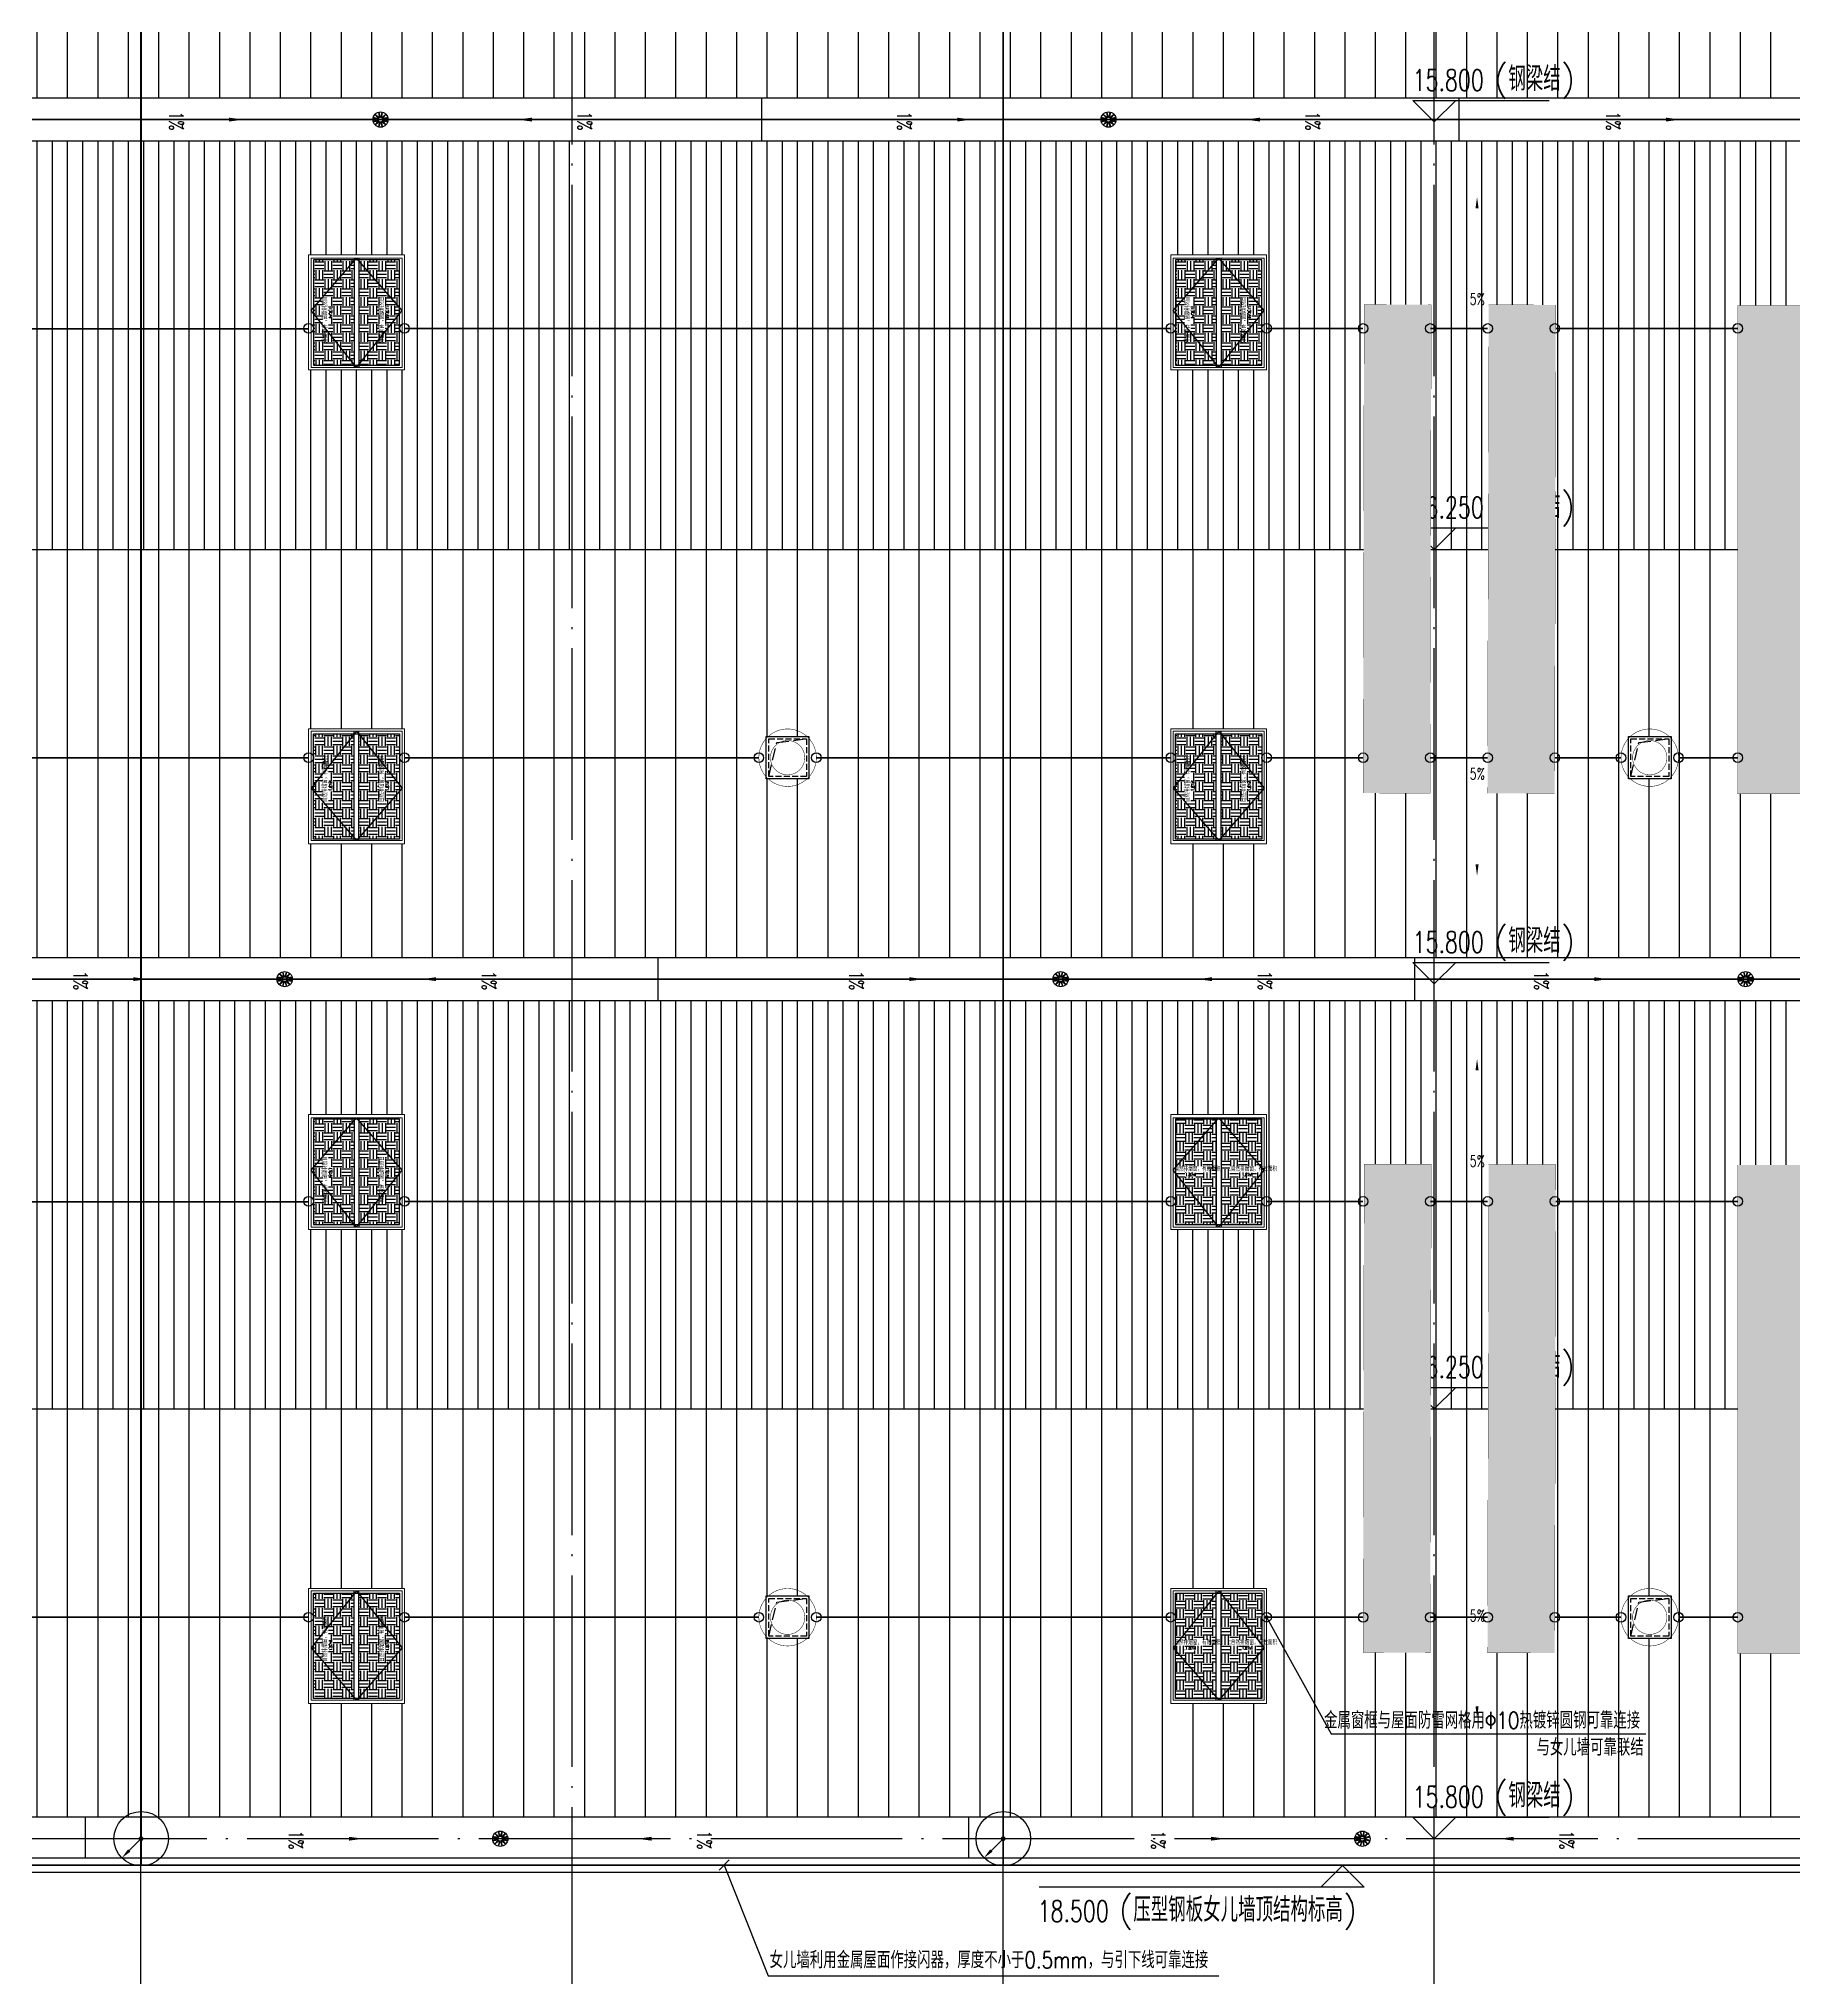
# Model space of a CAD drawing. Extents: x -1396510 to 1250330, y -1892470 to 1623980.
# Drawn here: x -202988 to -166359, y -1497962 to -1457482 of the extents above; entities that cross this region are included whole.
import ezdxf

# ---------------------------------------------------------------- set-up
doc = ezdxf.new("R2010")
doc.units = 0
doc.header["$LTSCALE"] = 1000
doc.header["$MEASUREMENT"] = 0
for name, pattern in [('CENTER2', [1.125, 0.75, -0.125, 0.125, -0.125]), ('DASH', [0.35, 0.25, -0.1]), ('DOTE', [2.4200000000000004, 2, -0.2, 0.02, -0.2]), ('HIDDEN', [9.524999999999999, 6.35, -3.175])]:
    doc.linetypes.add(name, pattern=pattern)
for name, color, linetype in [('99平面图例外参$0$A-HATCH-2', 251, 'Continuous'), ('A-AXIS-DOTE', 14, 'DOTE'), ('A-AXIS-SYMB', 3, 'Continuous'), ('A-DRAIN', 142, 'Continuous'), ('A-HATCH-2', 251, 'Continuous'), ('A-LIN-V', 9, 'Continuous'), ('A-SFCE', 30, 'Continuous'), ('A-WINDOW', 140, 'Continuous'), ('AS-COLN', 6, 'Continuous'), ('AS-结构边线层', 200, 'Continuous'), ('DIM-避雷', 3, 'Continuous'), ('E-电气标注', 84, 'Continuous'), ('LWIRE', 4, 'Continuous'), ('SPACE', 7, 'Continuous'), ('SPACE_HATCH', 8, 'Continuous'), ('TEL_LEAD', 3, 'Continuous'), ('WIRE-接地', 4, 'Continuous'), ('WIRE-照明', 1, 'Continuous'), ('WIRE-避雷', 4, 'Continuous'), ('参考线', 8, 'Continuous'), ('外框', 1, 'HIDDEN'), ('文本', 4, 'Continuous'), ('暖通', 7, 'Continuous'), ('虹吸雨水斗', 6, 'Continuous')]:
    doc.layers.add(name, color=color, linetype=linetype)
doc.layers.add('A-云线2', color=3, linetype='Continuous', plot=False)
doc.layers.add('A-加建区域', color=47, linetype='Continuous', plot=False)
doc.layers.add('成型线', color=3, linetype='Continuous', lineweight=18)
doc.styles.add('_TCH_DIM', font='SIMPLEX', dxfattribs={"bigfont": 'GBCBIG'})
doc.styles.add('_TCH_SPACE', font='SIMPLEX', dxfattribs={"height": 5, "bigfont": 'GBCBIG'})
doc.styles.add('_TEL_DIM', font='SIMPLEX', dxfattribs={"width": 0.8, "height": 3.5, "bigfont": 'HZTXT'})
doc.styles.get("Standard").update_dxf_attribs({"font": 'gbenor.shx', "bigfont": 'gbcbig.shx'})
pattern_1 = [(90, (-187145.8154680913, -620719.999996184), (-635, 0), [])]
pattern_2 = [(90, (-187145.8154680913, -620719.999996184), (-317.5, 0), [])]
pattern_3 = [(0, (0, 0), (187.5, 187.5), [187.5, -187.5]), (0, (0, 70.3125), (187.5, 187.5), [187.5, -187.5]), (0, (0, 140.625), (187.5, 187.5), [187.5, -187.5]), (90, (23.4375, 164.0625), (-187.5, 187.5), [187.5, -187.5]), (90, (93.75, 164.0625), (-187.5, 187.5), [187.5, -187.5]), (90, (164.0625, 164.0625), (-187.5, 187.5), [187.5, -187.5])]

# ---------------------------------------------------------------- blocks, each defined once
blk = doc.blocks.new('423432')
at = {"layer": 'A-AXIS-SYMB', "color": 8}
for p, q in [((274177.4457021148, 584819.9999961543), (273727.4457021148, 585269.9999961543)), ((273727.4457021148, 585269.9999961543), (276577.4457021148, 585269.9999961543)), ((274177.4457021148, 584819.9999961543), (274627.4457021148, 585269.9999961543))]:
    blk.add_line(p, q, dxfattribs=at)
at = {"layer": 'A-AXIS-SYMB', "color": 7, "style": '_TCH_DIM', "width": 0.7058823529411765}
blk.add_text('15.800', height=446.25, dxfattribs=at).set_placement((273726.6302340238, 585469.9999961543))
at = {"layer": 'A-AXIS-SYMB', "color": 7, "style": '_TCH_DIM'}
blk.add_text('(钢梁结)', height=506.3829787234042, dxfattribs=at).set_placement((275421.6302340238, 585469.9999961543))
blk = doc.blocks.new('r43243')
at = {"layer": 'A-AXIS-SYMB', "color": 8}
for p, q in [((274177.4457021146, 557969.9999961257), (273727.4457021146, 558419.9999961257)), ((273727.4457021146, 558419.9999961257), (276577.4457021146, 558419.9999961257)), ((274177.4457021146, 557969.9999961257), (274627.4457021146, 558419.9999961257))]:
    blk.add_line(p, q, dxfattribs=at)
at = {"layer": 'A-AXIS-SYMB', "color": 7, "style": '_TCH_DIM', "width": 0.7058823529411765}
blk.add_text('16.250', height=446.25, dxfattribs=at).set_placement((273726.6302340236, 558619.9999961257))
at = {"layer": 'A-AXIS-SYMB', "color": 7, "style": '_TCH_DIM'}
blk.add_text('(钢梁结)', height=506.3829787234042, dxfattribs=at).set_placement((275421.6302340236, 558619.9999961257))
blk = doc.blocks.new('“奔腾”虹吸雨水斗')
at = {"layer": '虹吸雨水斗', "color": 8, "lineweight": 25}
for p, q in [((946944.3575006259, 86684.78362745002), (947028.0217046535, 86657.59554246908)), ((947028.0225120363, 86641.19173321455), (946944.4179662246, 86614.01900706587)), ((946946.1837268276, 86607.18961757475), (947032.2330953933, 86625.4761473148)), ((947032.2330254515, 86673.31093077212), (946946.2430018323, 86691.58093254315)), ((946981.5729472799, 86752.89512428427), (947040.4342308647, 86687.51744999675)), ((947040.4356992345, 86611.27043547296), (946981.6184017641, 86545.93589143225)), ((946986.5622900488, 86540.90434694209), (947051.9399643363, 86599.7656305269)), ((947051.9390358106, 86699.02171509856), (946986.60449177, 86757.83901256899)), ((947047.8582179125, 86793.27368750554), (947066.1447476526, 86707.2243189398)), ((947066.1464835609, 86591.56442511365), (947047.87648179, 86505.5744014945)), ((947054.6737868831, 86503.68890028812), (947081.8618718641, 86587.3531043157)), ((947081.8603335525, 86711.43490229684), (947054.6876074036, 86795.03944810855)), ((947125.4522277878, 86795.09991370716), (947098.2641428069, 86711.4357096796)), ((947098.2656811185, 86587.35391169846), (947125.4384072672, 86503.74936588678)), ((947113.9795311099, 86707.22438888164), (947132.249532881, 86793.21441250079)), ((947132.2677967583, 86505.51512648973), (947113.9812670184, 86591.5644950555)), ((947193.5637246221, 86757.8844670532), (947128.1860503346, 86699.02318346837)), ((947128.1869788602, 86599.76709889674), (947193.5215229009, 86540.94980142628)), ((947139.6903154363, 86687.51837852233), (947198.5076129069, 86752.85292256305)), ((947198.553067391, 86545.89368971103), (947139.6917838062, 86611.27136399854)), ((947233.9422878433, 86691.59919642055), (947147.8929192775, 86673.31266668047)), ((947147.8929892194, 86625.47788322317), (947233.8830128385, 86607.20788145217)), ((947152.1035026347, 86657.59708078073), (947235.7080484463, 86684.76980692943)), ((947235.7685140449, 86614.00518654528), (947152.1043100174, 86641.19327152622))]:
    blk.add_line(p, q, dxfattribs=at)
for centre, radius in [((947090.0630073354, 86649.39440699767), 149.9999999998636), ((947090.0630073354, 86649.39440699764), 47.64705882348608)]:
    blk.add_circle(centre, radius, dxfattribs=at)
for centre, start, end in [((947024.7688896961, 86649.39347772092), 291.6381690381559, 68.36747106928848), ((947033.5161781037, 86682.04066104008), 261.6381690402307, 38.36747106319988), ((947033.5171073804, 86616.74654340072), 321.6381690427745, 98.36747106896546), ((947057.4151437385, 86705.94030695265), 231.638169039676, 8.367471067260695), ((947057.416753293, 86592.84757776589), 351.638169042018, 128.3674710654842), ((947090.0620780587, 86714.68852463702), 201.6381690394507, 338.3674710638043), ((947090.0639366122, 86584.10028935828), 21.63816903945068, 158.3674710638043), ((947122.7092613779, 86705.9412362294), 171.638169042018, 308.3674710654842), ((947122.7108709324, 86592.84850704264), 51.63816903967597, 188.3674710672607), ((947146.6089072905, 86682.04227059458), 141.6381690427745, 278.3674710689655), ((947146.6098365672, 86616.74815295523), 81.63816904023071, 218.3674710631998), ((947155.3571249748, 86649.39533627436), 111.6381690381559, 248.3674710692885)]:
    blk.add_arc(centre, 8.823529411756681, start, end, dxfattribs=at)
blk = doc.blocks.new('434243')
at = {"layer": '文本', "xscale": 1.061320754715, "yscale": 1.061320754715, "zscale": 1.061320754715}
for p in [(-701020.5249859276, 492857.1993738759), (-685820.5249859276, 492857.1993738759), (-703020.5249859286, 474907.1993738731), (-686820.5249859286, 474907.1993738731), (-672520.5249859286, 474907.1993738731), (-698520.5249859309, 456957.1993285512), (-680520.5249859318, 456957.1993285512)]:
    blk.add_blockref('“奔腾”虹吸雨水斗', p, dxfattribs=at)
blk = doc.blocks.new('w4234233')
at = {"layer": 'A-AXIS-SYMB', "color": 8}
for points in [[(355545.815468092, 826830, 0, 0, 0), (355545.815468092, 825680, 0, 80.00000000000001, 0), (355545.815468092, 825980, 0, 0, 0)], [(355545.815468092, 818809.9999923708, 0, 0, 0), (355545.815468092, 819959.9999923708, 0, 80.00000000000001, 0), (355545.815468092, 819659.9999923708, 0, 0, 0)]]:
    blk.add_lwpolyline(points, format="xyseb", dxfattribs=at)
at = {"layer": 'A-AXIS-SYMB', "color": 7, "style": '_TCH_DIM', "width": 0.7058823529411765}
for p in [(355375.815468092, 826935), (355375.815468092, 818407.4999923708)]:
    blk.add_text('1%%%', height=297.5, dxfattribs=at).set_placement(p)
blk = doc.blocks.new('w42343eeee')
blk.add_wipeout([(367285.36201962497, 568211.8823127225), (365883.3467330932, 568215.0626106263), (365906.4841525527, 578415.0363684269), (367306.4805506822, 578411.8606441875)]).dxf.layer = '参考线'
at = {"layer": '99平面图例外参$0$A-HATCH-2'}
h = blk.add_hatch(dxfattribs=at)
h.set_pattern_fill('ANSI33', color=256, scale=75)
h.set_pattern_definition([(45, (1135667.221463564, 924695.118585829), (-168.3798022700467, 168.3798022700468), []), (45, (1135835.601338564, 924695.118585829), (-168.3798022700467, 168.3798022700468), [119.0625000000001, -59.53125000000003])])
h.paths.add_polyline_path([(366843.004486084, 550429.953373909), (365843.0085678101, 550432.2217392924)])
h.paths.add_polyline_path([(365906.4840457473, 578415.0363686695), (367306.4804446542, 578411.8606444283), (367283.3431320193, 568211.8868932726), (365883.3467330934, 568215.0626096725)])
at = {"layer": 'E-电气标注', "color": 1, "const_width": 5}
blk.add_lwpolyline([(365906.4841525527, 578415.0363684271), (365883.3467330933, 568215.0626106265), (367283.3431312228, 568211.8868863871), (367306.4805506822, 578411.8606441878)], close=True, dxfattribs=at)
blk = doc.blocks.new('44')
blk.add_wipeout([(277495.815468091, 745319.9999961853), (279895.8547318697, 745319.9999961851), (279895.815468091, 747319.9999961852), (277495.815468091, 747319.9934126738)]).dxf.layer = '参考线'
at = {"layer": 'SPACE_HATCH'}
h = blk.add_hatch(dxfattribs=at)
h.set_pattern_fill('土壤', color=8, scale=50, style=0)
h.set_pattern_definition(pattern_3)
h.paths.add_polyline_path([(277595.8154692653, 746369.9967074657), (279795.8154657534, 746369.9967013941), (279795.8154709901, 747219.9934113587), (277595.8154675254, 747219.9934135819)])
h.paths.add_polyline_path([(278352.3530424843, 746903.9999999983), (279056.8211275907, 746903.9999999983), (279056.8211275907, 747033.9999999983), (278352.3530424843, 747033.9999999983)])
h.paths.add_polyline_path([(278591.1695850375, 746810.7899999983), (278816.5945850375, 746810.7899999983), (278816.5945850375, 746894.9649999983), (278591.1695850375, 746894.9649999983)])
h = blk.add_hatch(dxfattribs=at)
h.set_pattern_fill('土壤', color=8, scale=50, style=0)
h.set_pattern_definition(pattern_3)
h.paths.add_polyline_path([(277595.8154692836, 746269.9967013716), (279795.8154657515, 746269.9967074431), (279795.8154709901, 745420.0065810117), (277595.8154675254, 745420.0065787885)])
h.paths.add_polyline_path([(278352.3530424843, 745723.9999923721), (279056.8211275907, 745723.9999923721), (279056.8211275907, 745853.9999923721), (278352.3530424843, 745853.9999923721)])
h.paths.add_polyline_path([(278591.1695850375, 745630.7899923722), (278816.5945850375, 745630.7899923722), (278816.5945850375, 745714.9649923722), (278591.1695850375, 745714.9649923722)])
at = {"color": 2}
for p, q in [((277565.8154680911, 746369.9967044295), (279850.8154680911, 746369.9967044295)), ((277565.8154680911, 746269.9967044295), (279850.8154680911, 746269.9967044295))]:
    blk.add_line(p, q, dxfattribs=at)
at = {"layer": 'A-SFCE'}
blk.add_lwpolyline([(277595.815468091, 747219.9934126737), (279795.815468091, 747219.9934126737), (279795.815468091, 745419.9999961852), (277595.815468091, 745419.9999961852)], close=True, dxfattribs=at)
at = {"layer": '外框', "color": 8}
for points in [[(279850.815468091, 746319.9999961853), (278658.315468091, 747269.9999961852), (277565.815468091, 746319.9999961852)], [(279850.815468091, 746319.9999961853), (278658.315468091, 745369.9999961852), (277565.815468091, 746319.9999961852)]]:
    blk.add_lwpolyline(points, dxfattribs=at)
at = {"layer": '成型线'}
blk.add_line((279895.815468091, 745319.9999961852), (279895.815468091, 747319.9999961852), dxfattribs=at)
blk.add_lwpolyline([(279895.815468091, 745319.9999961852), (277495.815468091, 745319.9999961853), (277495.815468091, 747319.9999961853), (279895.815468091, 747319.9999961852)], dxfattribs=at)
blk.add_lwpolyline([(279850.815468091, 745369.9999961853), (279850.815468091, 747269.9999961853), (277565.815468091, 747269.9999961852), (277565.815468091, 745369.9999961852)], close=True, dxfattribs=at)
at = {"layer": 'SPACE', "color": 8, "style": '_TCH_SPACE'}
for p in [(278365.3530424843, 746929.9999999983), (278365.3530424843, 745749.9999923721)]:
    blk.add_text('自然排烟窗，有效面积', height=96.45390070921985, dxfattribs=at).set_placement(p)
at = {"layer": 'SPACE', "color": 8, "style": '_TCH_SPACE', "width": 0.7058823529411765}
for s, height, p in [('1.87m', 59.5, (278599.5870850375, 746827.6249999983)), ('2', 29.75, (278791.5870850375, 746862.6249999983)), ('1.87m', 59.5, (278599.5870850375, 745647.6249923721)), ('2', 29.75, (278791.5870850375, 745682.6249923721))]:
    blk.add_text(s, height=height, dxfattribs=at).set_placement(p)
blk = doc.blocks.new('fengji')
blk.add_wipeout([(-444.999999999982, 444.9999999999246), (445.0392637787322, 444.9999999999251), (444.9999999999777, -445.0000000000748), (-445.00000000001666, -445.0000000001503)]).dxf.layer = '参考线'
at = {"layer": 'A-HATCH-2', "color": 8, "const_width": 10}
for points in [[(0, -600.1812888215063, -0.9999999999999998), (0, 600.1812905720435, -0.9999999999999998)], [(0, -600.1812888215063, 0.9999999999999998), (0, 600.1812905720435, 0.9999999999999998)]]:
    blk.add_lwpolyline(points, format="xyb", dxfattribs=at)
at = {"layer": 'A-HATCH-2', "color": 8, "linetype": 'DASH', "const_width": 10}
for points in [[(0, -358.3171878784196, -0.9999999999999998), (0, 358.3171878787689, -0.9999999999999998)], [(0, -358.3171878784196, 0.9999999999999998), (0, 358.3171878787689, 0.9999999999999998)]]:
    blk.add_lwpolyline(points, format="xyb", dxfattribs=at)
at = {"layer": 'AS-COLN', "ltscale": 0.5}
blk.add_lwpolyline([(-445, 445), (445, 445), (445, -445), (-445, -445)], close=True, dxfattribs=at)
at = {"layer": 'AS-COLN', "linetype": 'DASH', "ltscale": 0.5}
blk.add_lwpolyline([(-395, 395), (395, 395), (395, -395), (-395, -395)], close=True, dxfattribs=at)
at = {"layer": 'AS-结构边线层', "color": 8, "linetype": 'DASH'}
blk.add_lwpolyline([(395, 395), (225.4077321449295, -315.0000038014259), (-395, -395)], dxfattribs=at)
blk = doc.blocks.new('世赫3#厂房屋顶0821')
at = {"layer": 'A-HATCH-2'}
h = blk.add_hatch(dxfattribs=at)
h.set_pattern_fill('ANSI31', color=256, scale=400, angle=45)
h.set_pattern_definition(pattern_1)
h.paths.add_polyline_path([(46734.184516676, -26924.99999998743), (179269.9021549856, -26924.99999995762), (184499.999998813, -26924.99999997253), (184500.0000091321, -35449.99999994412), (5954.894532416365, -35450.00000000128), (8720.937321418663, -26925.00000000105), (34104.18451667647, -26924.99999997253)])
h = blk.add_hatch(dxfattribs=at)
h.set_pattern_fill('ANSI31', color=256, scale=200, angle=45)
h.set_pattern_definition(pattern_2)
h.paths.add_polyline_path([(46734.18450394215, -44874.99999995797), (179269.9021422517, -44874.99999998778), (184499.9999937201, -44874.99999997288), (184499.9999963983, -36350.00000000128), (5662.878284897073, -36350.00000000128), (2896.835495894775, -44875.00000000151), (13809.11439663637, -44874.99999997288)])
h = blk.add_hatch(dxfattribs=at)
h.set_pattern_fill('ANSI31', color=256, scale=400, angle=45)
h.set_pattern_definition(pattern_1)
h.paths.add_polyline_path([(46734.18450394215, -44874.99999998778), (179269.9021422517, -44874.99999995797), (184499.9999860793, -44874.99999997288), (184499.9999963983, -53399.99999994447), (-300.0002615137491, -53384.18280601536), (130.7927068925928, -53400.00000000163), (2896.835495894775, -44875.00000000151), (34104.18450394273, -44874.99999997288)])
h = blk.add_hatch(dxfattribs=at)
h.set_pattern_fill('ANSI31', color=256, scale=200, angle=45)
h.set_pattern_definition(pattern_2)
h.paths.add_polyline_path([(-300.0002615137491, -55200.00000004121), (-599.9999214822892, -55200.00000004109), (-599.99988916656, -62825.0000000014), (13809.11440937012, -62824.99999997322), (46734.184516676, -62824.99999995832), (179269.9021549856, -62824.99999998813), (184500.0000064539, -62824.99999997322), (184500.0000091321, -54300.00000000163), (-300.0002615137491, -54300.00000000151)])
h = blk.add_hatch(dxfattribs=at)
h.set_pattern_fill('ANSI31', color=256, scale=400, angle=45)
h.set_pattern_definition(pattern_1)
h.paths.add_polyline_path([(46734.184516676, -62824.99999998813), (179269.9021549856, -62824.99999995832), (184499.999998813, -62824.99999997322), (184500.0000091321, -71349.99999994482), (-599.9998530365992, -71350.00004928967), (-599.9998891666764, -62825.00006104086), (34104.18451667647, -62824.99999997322)])
at = {"layer": 'A-AXIS-DOTE', "color": 8, "ltscale": 2}
for p, q in [((112000, -79979.99999618402), (112000.0000000001, 5640.000003815978)), ((121000, -79979.99999618402), (121000, 5640.000003815978)), ((130000.0000000001, -79979.99999618402), (130000, 5640.000003815745)), ((139000, -79979.99999618402), (139000.0000000001, 5640.000003816094)), ((192904.1845319087, -35900.00000000128), (-5155.815468091285, -35900.00000000023)), ((190814.1845319087, -53850.00000000163), (-5155.815468091285, -53850.00000000058)), ((190814.1845319087, -71800.00000000128), (-5155.815468091285, -71800.00000000058))]:
    blk.add_line(p, q, dxfattribs=at)
at = {"layer": 'A-AXIS-SYMB', "color": 8}
blk.add_line((137084.1845319087, -72359.99999618402), (136634.1845319087, -72809.99999618402), dxfattribs=at)
at = {"layer": 'A-DRAIN'}
for p, q in [((122794.1845319087, -54300.00000000163), (122794.1845319087, -53400.00000000163)), ((138594.1845319087, -54300.00000000163), (138594.1845319087, -53400.00000000163)), ((110844.1845319087, -72200.0520242115), (110844.1845319087, -71350.00000000116)), ((129284.1845319087, -72200.0520242115), (129284.1845319087, -71350.00000000116))]:
    blk.add_line(p, q, dxfattribs=at)
for points in [[(124954.1845319087, -35450.00000000128), (124954.1845319087, -36350.00000000128)], [(139514.1845319087, -35450.00000000128), (139514.1845319087, -36350.00000000128)]]:
    blk.add_lwpolyline(points, dxfattribs=at)
at = {"layer": 'A-LIN-V'}
for points in [[(184499.9999999995, -35450.00000000128), (5954.894532416365, -35450.00000000128)], [(5662.878284897073, -36350.00000000128), (130.7927068925928, -53400.00000000163), (184499.9999999995, -53400.00000000163)], [(184499.9999999995, -36350.00000000128), (5662.878284897073, -36350.00000000128)], [(184499.9999999995, -54300.00000000163), (-300.0002615137491, -54300.00000000163)], [(184499.9999999995, -71350.00000000116), (-599.9998530365992, -71350.00000000116)]]:
    blk.add_lwpolyline(points, dxfattribs=at)
at = {"layer": 'A-SFCE'}
for points in [[(-599.9999214824056, -56150.0000000007), (-599.9998494340107, -72200.05200102099), (184500.0000052445, -72200.05202678673), (184500.0000153503, 399.9480899028713), (16850.95031567826, 399.9999365322292), (-599.9999227537774, -53384.18278621556), (-599.9999227537774, -54050.00000000058), (-300.0002615137491, -54050.00000000058)], [(2160.91077356413, -44875.00000000151), (184500.0000149659, -44875.00000000151)], [(-300.0002615137491, -55850.0000000007), (-899.9999227537774, -55850.0000000007), (-899.9998481625225, -72500.0520009792), (184800.0000052028, -72500.05202682852)], [(-599.99988916656, -62825.0000000014), (184500.0000149659, -62825.0000000014)]]:
    blk.add_lwpolyline(points, dxfattribs=at)
at = {"layer": 'A-WINDOW', "color": 8}
for name, p in [('423432', (-135177.4457021146, -620769.9999961553)), ('r43243', (-135177.4457021146, -602844.9999961837)), ('423432', (-135177.4457021146, -638769.9999961557)), ('r43243', (-135177.4457021146, -620794.9999961553)), ('423432', (-135177.4457021147, -656619.9999961554))]:
    blk.add_blockref(name, p, dxfattribs=at)
at = {"layer": 'A-加建区域', "color": 8, "rotation": 270}
for p in [(-705819.9999961823, 319645.8154680916), (-690619.9999961823, 319645.8154680916), (-675819.9999961823, 319645.8154680916), (-707819.9999961834, 301695.8154227633), (-691619.9999961834, 301695.8154227633), (-677319.9999961834, 301695.8154227633), (-703319.9999961858, 283745.8153774415), (-685319.9999961867, 283745.8153774415)]:
    blk.add_blockref('w4234233', p, dxfattribs=at)
at = {"layer": '虹吸雨水斗'}
blk.add_blockref('434243', (-187145.8154680913, -620719.999996184), dxfattribs=at)
at = {"layer": 'A-AXIS-SYMB', "color": 7, "style": '_TCH_DIM', "width": 0.7058823529411765}
blk.add_text('18.500', height=446.25, dxfattribs=at).set_placement((130719.1845319087, -73534.99999618402))
at = {"layer": 'A-LIN-V', "xscale": -1, "rotation": 90}
for p in [(862820.0976888132, 238770.7638304263), (880820.0976888132, 238770.7638304263), (862820.0976888132, 220820.7638304264)]:
    blk.add_blockref('44', p, dxfattribs=at)
at = {"layer": 'A-LIN-V', "rotation": 90}
for p in [(862820.0978259705, -328520.8671057564), (880820.0978259705, -328520.8671057564), (862820.0978259705, -346470.8671057563)]:
    blk.add_blockref('44', p, dxfattribs=at)
at = {"layer": 'A-SFCE'}
for p in [(-228368.9489364626, -618177.7369497188), (-225768.9524383547, -618183.6347287067)]:
    blk.add_blockref('w42343eeee', p, dxfattribs=at)
at = {"layer": 'A-SFCE', "rotation": 0.1299683941899633}
blk.add_blockref('w42343eeee', (-219255.9563217165, -619023.9810250171), dxfattribs=at)
at = {"layer": '暖通', "rotation": 180}
for p in [(125499.9999999999, -49225.0520296715), (143500.0000000002, -49225.05202967126), (125499.9999999999, -67175.05202968558), (143500.0000000001, -67175.05202968535)]:
    blk.add_blockref('fengji', p, dxfattribs=at)
for points in [[(135500.09769262784, -56675.05163766447), (135500.09769262807, -59075.09090144318), (133500.09769262795, -59075.05163766443), (133500.10427613938, -56675.05163766444)], [(135500.09782978523, -68975.05163766522), (135500.09782978546, -66575.01237388651), (133500.09782978534, -66575.05163766527), (133500.10441329677, -68975.05163766525)]]:
    blk.add_wipeout(points).dxf.layer = '参考线'
at = {"layer": 'SPACE_HATCH'}
h = blk.add_hatch(dxfattribs=at)
h.set_pattern_fill('土壤', color=8, scale=50, style=0)
h.set_pattern_definition(pattern_3)
h.paths.add_polyline_path([(134450.1009813474, -56775.05163883872), (134450.1009874191, -58975.05163532682), (133600.1042774545, -58975.05164056359), (133600.1042752313, -56775.05163709889)])
h.paths.add_polyline_path([(133600.1042762244, -57757.82325461094), (133600.1042763558, -57887.82325461094), (134264.3317313681, -57887.82325461094), (134264.3317313681, -57757.82325461094)])
h.paths.add_polyline_path([(133798.6801888149, -57981.03325461093), (134024.1051888149, -57981.03325461093), (134024.1051888149, -57896.85825461093), (133798.6801888149, -57896.85825461093)])
h = blk.add_hatch(dxfattribs=at)
h.set_pattern_fill('土壤', color=8, scale=50, style=0)
h.set_pattern_definition(pattern_3)
h.paths.add_polyline_path([(134550.1009874415, -56775.051638857), (134550.10098137, -58975.05163532495), (135400.0911078015, -58975.05164056359), (135400.0911100247, -56775.05163709889)])
h.paths.add_polyline_path([(135400.0911089002, -57887.82325461094), (135400.0911090315, -57757.82325461094), (134739.8636538878, -57757.82325461094), (134739.8636538878, -57887.82325461094)])
h.paths.add_polyline_path([(134978.680196441, -57981.03325461093), (135204.105196441, -57981.03325461093), (135204.105196441, -57896.85825461093), (134978.680196441, -57896.85825461093)])
h = blk.add_hatch(dxfattribs=at)
h.set_pattern_fill('土壤', color=8, scale=50, style=0)
h.set_pattern_definition(pattern_3)
h.paths.add_polyline_path([(134450.1011185048, -68875.05163649097), (134450.1011245765, -66675.05164000287), (133600.1044146119, -66675.0516347661), (133600.1044123887, -68875.0516382308)])
h.paths.add_polyline_path([(133600.1044136324, -67644.28002071875), (133600.1044135011, -67774.28002071875), (134264.3318685255, -67774.28002071875), (134264.3318685255, -67644.28002071875)])
h.paths.add_polyline_path([(133798.6803259723, -67867.49002071876), (134024.1053259723, -67867.49002071876), (134024.1053259723, -67783.31502071876), (133798.6803259723, -67783.31502071876)])
h = blk.add_hatch(dxfattribs=at)
h.set_pattern_fill('土壤', color=8, scale=50, style=0)
h.set_pattern_definition(pattern_3)
h.paths.add_polyline_path([(134550.1011245989, -68875.0516364727), (134550.1011185274, -66675.05164000473), (135400.0912449589, -66675.0516347661), (135400.091247182, -68875.0516382308)])
h.paths.add_polyline_path([(135400.0912460697, -67774.28002071875), (135400.0912459383, -67644.28002071875), (134739.8637910452, -67644.28002071875), (134739.8637910452, -67774.28002071875)])
h.paths.add_polyline_path([(134978.6803335984, -67867.49002071876), (135204.1053335984, -67867.49002071876), (135204.1053335984, -67783.31502071876), (134978.6803335984, -67783.31502071876)])
at = {"color": 2}
for p, q in [((134450.1009843837, -56745.0516376645), (134450.1009843837, -59030.0516376645)), ((134550.1009843837, -56745.0516376645), (134550.1009843837, -59030.0516376645)), ((134450.1011215411, -68905.0516376652), (134450.1011215411, -66620.0516376652)), ((134550.1011215411, -68905.0516376652), (134550.1011215411, -66620.0516376652))]:
    blk.add_line(p, q, dxfattribs=at)
at = {"layer": 'A-AXIS-SYMB', "color": 8}
blk.add_lwpolyline([(139894.1845280931, -57445.00000381831, 0, 0, 0), (139894.1845280931, -55515.00000381831, 0, 64.00000000000001, 0), (139894.1845280931, -55755.00000381831, 0, 0, 0)], format="xyseb", dxfattribs=at)
at = {"layer": 'A-SFCE'}
for points in [[(133600.1042761395, -56775.05163766444), (133600.1042761395, -58975.05163766444), (135400.097692628, -58975.05163766444), (135400.097692628, -56775.05163766444)], [(133600.1044132969, -68875.05163766525), (133600.1044132969, -66675.05163766525), (135400.0978297854, -66675.05163766525), (135400.0978297854, -68875.05163766525)]]:
    blk.add_lwpolyline(points, close=True, dxfattribs=at)
at = {"layer": '外框', "color": 8}
for points in [[(134500.0976926279, -59030.05163766444), (133550.097692628, -57837.55163766444), (134500.097692628, -56745.05163766444)], [(134500.0976926279, -59030.05163766444), (135450.097692628, -57837.55163766444), (134500.097692628, -56745.05163766444)], [(134500.0978297853, -66620.05163766525), (133550.0978297854, -67812.55163766525), (134500.0978297854, -68905.05163766525)], [(134500.0978297853, -66620.05163766525), (135450.0978297854, -67812.55163766525), (134500.0978297854, -68905.05163766525)]]:
    blk.add_lwpolyline(points, dxfattribs=at)
at = {"layer": '成型线'}
for p, q in [((135500.097692628, -59075.05163766444), (133500.097692628, -59075.05163766444)), ((135500.0978297854, -66575.05163766525), (133500.0978297854, -66575.05163766525))]:
    blk.add_line(p, q, dxfattribs=at)
for points in [[(135500.097692628, -59075.05163766444), (135500.0976926279, -56675.05163766444), (133500.0976926279, -56675.05163766444), (133500.097692628, -59075.05163766444)], [(135500.0978297854, -66575.05163766525), (135500.0978297853, -68975.05163766525), (133500.0978297853, -68975.05163766525), (133500.0978297854, -66575.05163766525)]]:
    blk.add_lwpolyline(points, dxfattribs=at)
for points in [[(135450.0976926279, -59030.05163766444), (133550.0976926279, -59030.05163766444), (133550.097692628, -56745.05163766444), (135450.097692628, -56745.05163766444)], [(135450.0978297853, -66620.05163766525), (133550.0978297853, -66620.05163766525), (133550.0978297854, -68905.05163766525), (135450.0978297854, -68905.05163766525)]]:
    blk.add_lwpolyline(points, close=True, dxfattribs=at)
at = {"layer": 'A-SFCE'}
for p in [(-228368.9489364626, -600227.7369478114), (-225768.952484131, -600233.6347291835), (-228368.9489364626, -636127.7369497188), (-225768.9524765016, -636133.634727753)]:
    blk.add_blockref('w42343eeee', p, dxfattribs=at)
at = {"layer": 'A-SFCE', "rotation": 0.1299683941899633}
for p in [(-219255.9563369753, -601073.9810231098), (-219255.9563598635, -636973.9810235866)]:
    blk.add_blockref('w42343eeee', p, dxfattribs=at)
at = {"layer": 'SPACE', "color": 8, "style": '_TCH_SPACE'}
for p in [(133572.8636462617, -57861.82325461094), (134752.8636538878, -57861.82325461094), (133572.8637834191, -67748.28002071875), (134752.8637910452, -67748.28002071875)]:
    blk.add_text('自然排烟窗，有效面积', height=96.45390070921985, dxfattribs=at).set_placement(p)
at = {"layer": 'SPACE', "color": 8, "style": '_TCH_SPACE', "width": 0.7058823529411765}
for s, height, p in [('1.87m', 59.5, (133807.0976888149, -57964.19825461094)), ('2', 29.75, (133999.0976888149, -57929.19825461094)), ('1.87m', 59.5, (134987.0976964411, -57964.19825461094)), ('2', 29.75, (135179.0976964411, -57929.19825461094)), ('1.87m', 59.5, (133807.0978259723, -67850.65502071875)), ('2', 29.75, (133999.0978259723, -67815.65502071875)), ('1.87m', 59.5, (134987.0978335984, -67850.65502071875)), ('2', 29.75, (135179.0978335984, -67815.65502071875))]:
    blk.add_text(s, height=height, dxfattribs=at).set_placement(p)
at = {"layer": 'A-AXIS-SYMB', "color": 8}
for p, q in [((137084.1845319087, -72359.99999618402), (137534.1845319087, -72809.99999618402)), ((137534.1845319087, -72809.99999618402), (130754.1845319087, -72809.99999618402))]:
    blk.add_line(p, q, dxfattribs=at)
for points in [[(139894.1845280931, -39445.00000381796, 0, 0, 0), (139894.1845280931, -37515.00000381796, 0, 64.00000000000001, 0), (139894.1845280931, -37755.00000381796, 0, 0, 0)], [(139894.1845280931, -49764.99999618495, 0, 0, 0), (139894.1845280931, -51694.99999618495, 0, 64.00000000000001, 0), (139894.1845280931, -51454.99999618495, 0, 0, 0)], [(139894.1845280931, -67344.99999618495, 0, 0, 0), (139894.1845280931, -69274.99999618495, 0, 64.00000000000001, 0), (139894.1845280931, -69034.99999618495, 0, 0, 0)]]:
    blk.add_lwpolyline(points, format="xyseb", dxfattribs=at)
at = {"layer": 'A-AXIS-SYMB', "color": 7, "style": '_TCH_DIM', "width": 0.7058823529411765}
for p in [(139742.1845280931, -39767.00000381796), (139742.1845280931, -49680.99999618495), (139742.1845280931, -57767.00000381831), (139742.1845280931, -67260.99999618495)]:
    blk.add_text('5%', height=238, dxfattribs=at).set_placement(p)
at = {"layer": 'A-AXIS-SYMB', "color": 7, "style": '_TCH_DIM'}
blk.add_text('(压型钢板女儿墙顶结构标高)', height=506.3829787234042, dxfattribs=at).set_placement((132414.1845319087, -73534.99999618402))
blk = doc.blocks.new('$TelecSys$00000080')
for p, q in [((-0.7000000000007276, -0.7000000000007276), (0, 0)), ((0.1041666666678793, 0.1041666666660603), (0.1041666666678793, 0.1041666666660603)), ((-0.1041666666678793, -0.1041666666660603), (-0.1041666666678793, -0.1041666666660603))]:
    blk.add_line(p, q)
at = {"const_width": 0.1425}
blk.add_lwpolyline([(0.07125000000087311, 0, 1), (-0.07125000000087311, 0, 1)], format="xyb", close=True, dxfattribs=at)
blk.add_solid([(-0.6300000000010186, -0.7700000000004366), (-0.7700000000004366, -0.6299999999991996), (-1.150000000001455, -1.149999999999636)])
at = {"width": 0.8, "flags": 9}
blk.add_attdef('A', (0, 0), '', height=2e-05, rotation=180, dxfattribs=at)
blk = doc.blocks.new('$TelecSys$00000010')
blk.add_circle((0, 0, 1e-08), 1)

msp = doc.modelspace()

# ---------------------------------------------------------------- block references
at = {"layer": 'A-云线2'}
msp.add_blockref('世赫3#厂房屋顶0821', (-312854.1845319086, -1423270), dxfattribs=at)

# ---------------------------------------------------------------- next in the draw order: linework, layer by layer
at = {"layer": 'DIM-避雷'}
for p, q in [((-188786.0660157714, -1495726.100506533), (-188573.9339814154, -1495513.968472177)), ((-188679.9999985934, -1495620.034489355), (-187760, -1497930)), ((-187760, -1497930), (-178350, -1497930))]:
    msp.add_line(p, q, dxfattribs=at)
at = {"layer": 'TEL_LEAD'}
for p, q in [((-177354.0868392811, -1490445.052030563), (-176006.881484894, -1492880)), ((-176006.881484894, -1492880), (-169436.881484894, -1492880))]:
    msp.add_line(p, q, dxfattribs=at)
at = {"layer": 'TEL_LEAD', "const_width": 40}
msp.add_lwpolyline([(-177363.7692383337, -1490427.551997746, 1), (-177344.4044402284, -1490462.552063379, 1)], format="xyb", close=True, dxfattribs=at)
at = {"layer": 'WIRE-接地', "linetype": 'CENTER2', "const_width": 35}
for points in [[(-200854.1845319084, -1422719.973896939), (-200854.1845319084, -1495620.03619591)], [(-182854.1845319085, -1422720.00002975), (-182854.1845319085, -1495620.049372659)], [(-307938.9210003676, -1459170), (-128204.1878175711, -1459170.000000001)], [(-213354.0868392811, -1463530.000000008), (-197354.0844969204, -1463541.15099188)], [(-195354.0867021231, -1463530.000000009), (-179354.0844663318, -1463530.000000003)], [(-177354.0868392811, -1463530.000000011), (-175338.1160936602, -1463531.131331693)], [(-173936.2397988454, -1463531.035443823), (-172736.7401270992, -1463531.035443823)], [(-204754.0032422118, -1472495.052030552), (-197354.0835475253, -1472495.052030556)], [(-195354.0867021231, -1472495.052030556), (-187954.3658216054, -1472495.052030553)], [(-186754.0032422119, -1472495.052030548), (-179354.0835475253, -1472495.052030558)], [(-177354.086839281, -1472495.052030558), (-175338.1160936601, -1472496.18336224)], [(-173936.2397988453, -1472496.08747437), (-172736.7401270992, -1472496.08747437)], [(-171336.2311507213, -1472496.08747437), (-169953.9775307958, -1472496.08747437)], [(-313604.1844546624, -1477120.000000001), (-128204.1878175711, -1477120.000000001)], [(-213354.0868392811, -1481759.999999901), (-197354.0844969204, -1481771.150991773)], [(-195354.0867021231, -1481759.999999902), (-179354.0844663318, -1481759.999999896)], [(-177354.0868392811, -1481759.999999904), (-175338.1160936602, -1481761.131331587)], [(-173936.2397988454, -1481761.035443716), (-172736.7401270992, -1481761.035443717)], [(-204754.0032422119, -1490445.052030566), (-197354.0835475254, -1490445.05203057)], [(-195354.0867021231, -1490445.05203057), (-187954.3658216055, -1490445.052030567)], [(-186754.0032422119, -1490445.052030562), (-179354.0835475254, -1490445.052030572)], [(-177354.0868392811, -1490445.052030572), (-175338.1160936602, -1490446.183362254)], [(-173936.2397988454, -1490446.087474384), (-172736.7401270992, -1490446.087474384)], [(-171336.2311507213, -1490446.087474384), (-169953.9775307959, -1490446.087474384)]]:
    msp.add_lwpolyline(points, dxfattribs=at)
at = {"layer": 'WIRE-接地', "linetype": 'CENTER2', "const_width": 35, "elevation": -1e-06}
for points in [[(-171317.667225607, -1463529.980368119), (-167516.6600244199, -1463529.98036812)], [(-168754.0032422118, -1472495.032398667), (-167516.6600244198, -1472495.032398667)], [(-171317.667225607, -1481759.980368012), (-167516.6600244199, -1481759.980368014)], [(-168754.0032422119, -1490445.032398681), (-167516.6600244199, -1490445.032398681)]]:
    msp.add_lwpolyline(points, dxfattribs=at)
at = {"layer": 'WIRE-照明', "color": 6, "linetype": 'Continuous'}
for centre in [(-200850.1845319233, -1495070.000000018), (-182850.1845319232, -1495070.000000018)]:
    msp.add_circle(centre, 569.2209588554177, dxfattribs=at)
at = {"layer": 'WIRE-避雷', "linetype": 'Continuous', "const_width": 35}
msp.add_lwpolyline([(-313604.1843807069, -1495620.052001), (-313604.1844540267, -1479270.000000001), (-313304.1846240424, -1479270.000000001), (-313304.1846240446, -1477470), (-313604.1844546624, -1477470), (-313604.1844546624, -1476630.456916969), (-296112.2629854887, -1422720.00002975), (-128204.1845165374, -1422720.00002975), (-128204.1845266849, -1495620.026011965), (-313604.1843807069, -1495620.052001)], dxfattribs=at)

# ---------------------------------------------------------------- next in the draw order: block references
at = {"layer": 'LWIRE'}
for name, p, xscale, yscale, zscale in [('$TelecSys$00000010', (-197354.0868392811, -1463530.000000002), 100, 100, 100), ('$TelecSys$00000010', (-195354.0868392809, -1463530.019631891), 100, 100, 100), ('$TelecSys$00000010', (-179354.086839281, -1463530.000000011), 100, 100, 100), ('$TelecSys$00000010', (-177354.0868392811, -1463530.000000002), 100, 100, 100), ('$TelecSys$00000010', (-175338.1160936601, -1463531.131331693), 100, 100, 100), ('$TelecSys$00000010', (-173936.2397988454, -1463531.035443823), 100, 100, 100), ('$TelecSys$00000010', (-172736.7401270992, -1463531.035443823), 100, 100, 100), ('$TelecSys$00000010', (-171336.2311507213, -1463531.035443823), 100, 100, 100), ('$TelecSys$00000010', (-167516.6600244199, -1463529.98036812), 100, 100, 100), ('$TelecSys$00000010', (-197354.086839281, -1472495.052030549), 100, 100, 100), ('$TelecSys$00000010', (-195354.0868392809, -1472495.071662438), 100, 100, 100), ('$TelecSys$00000010', (-187954.3691133611, -1472495.052030553), 100, 100, 100), ('$TelecSys$00000010', (-186754.0032422119, -1472495.052030548), 100, 100, 100), ('$TelecSys$00000010', (-179354.0868392809, -1472495.052030558), 100, 100, 100), ('$TelecSys$00000010', (-177354.086839281, -1472495.052030549), 100, 100, 100), ('$TelecSys$00000010', (-175338.1160936601, -1472496.18336224), 100, 100, 100), ('$TelecSys$00000010', (-173936.2397988453, -1472496.08747437), 100, 100, 100), ('$TelecSys$00000010', (-172736.7401270992, -1472496.08747437), 100, 100, 100), ('$TelecSys$00000010', (-171336.2311507213, -1472496.08747437), 100, 100, 100), ('$TelecSys$00000010', (-169953.9775307957, -1472496.08747437, 1e-06), 100, 100, 100), ('$TelecSys$00000010', (-168754.0032422116, -1472495.052030547, -1e-06), 100, 100, 100), ('$TelecSys$00000010', (-167516.6600244198, -1472495.032398667), 100, 100, 100), ('$TelecSys$00000010', (-197354.0868392811, -1481759.999999895), 100, 100, 100), ('$TelecSys$00000010', (-195354.0868392809, -1481760.019631785), 100, 100, 100), ('$TelecSys$00000010', (-179354.086839281, -1481759.999999904), 100, 100, 100), ('$TelecSys$00000010', (-177354.0868392811, -1481759.999999895), 100, 100, 100), ('$TelecSys$00000010', (-175338.1160936601, -1481761.131331587), 100, 100, 100), ('$TelecSys$00000010', (-173936.2397988454, -1481761.035443716), 100, 100, 100), ('$TelecSys$00000010', (-172736.7401270992, -1481761.035443717), 100, 100, 100), ('$TelecSys$00000010', (-171336.2311507213, -1481761.035443717), 100, 100, 100), ('$TelecSys$00000010', (-167516.6600244199, -1481759.980368014), 100, 100, 100), ('$TelecSys$00000010', (-197354.0868392811, -1490445.052030563), 100, 100, 100), ('$TelecSys$00000010', (-195354.0868392809, -1490445.071662452), 100, 100, 100), ('$TelecSys$00000010', (-187954.3691133611, -1490445.052030567), 100, 100, 100), ('$TelecSys$00000010', (-186754.0032422119, -1490445.052030562), 100, 100, 100), ('$TelecSys$00000010', (-179354.086839281, -1490445.052030572), 100, 100, 100), ('$TelecSys$00000010', (-177354.0868392811, -1490445.052030563), 100, 100, 100), ('$TelecSys$00000010', (-175338.1160936601, -1490446.183362254), 100, 100, 100), ('$TelecSys$00000010', (-173936.2397988454, -1490446.087474384), 100, 100, 100), ('$TelecSys$00000010', (-172736.7401270992, -1490446.087474384), 100, 100, 100), ('$TelecSys$00000010', (-171336.2311507213, -1490446.087474384), 100, 100, 100), ('$TelecSys$00000010', (-169953.9775307958, -1490446.087474384, 1e-06), 100, 100, 100), ('$TelecSys$00000010', (-168754.0032422117, -1490445.052030561, -1e-06), 100, 100, 100), ('$TelecSys$00000010', (-167516.6600244199, -1490445.032398681), 100, 100, 100), ('$TelecSys$00000080', (-200854.1845319086, -1495070.000000001), 350, 350, 350), ('$TelecSys$00000080', (-182854.1845319085, -1495070.000000001), 350, 350, 350)]:
    msp.add_blockref(name, p, dxfattribs=dict(at, xscale=xscale, yscale=yscale, zscale=zscale))

# ---------------------------------------------------------------- next in the draw order: texts
at = {"layer": 'DIM-避雷', "color": 7, "style": '_TEL_DIM', "width": 0.8}
msp.add_text('女儿墙利用金属屋面作接闪器，厚度不小于0.5mm，与引下线可靠连接 ', height=350, dxfattribs=at).set_placement((-187730.8005249344, -1497775.393700787))
at = {"layer": 'TEL_LEAD', "color": 7, "style": '_TEL_DIM', "width": 0.8}
for s, p in [('金属窗框与屋面防雷网格用Φ10热镀锌圆钢可靠连接', (-176155.4247919806, -1492772.244094488)), ('与女儿墙可靠联结', (-171720.1492014294, -1493335))]:
    msp.add_text(s, height=350, dxfattribs=at).set_placement(p)

doc.saveas('drawing.dxf')
